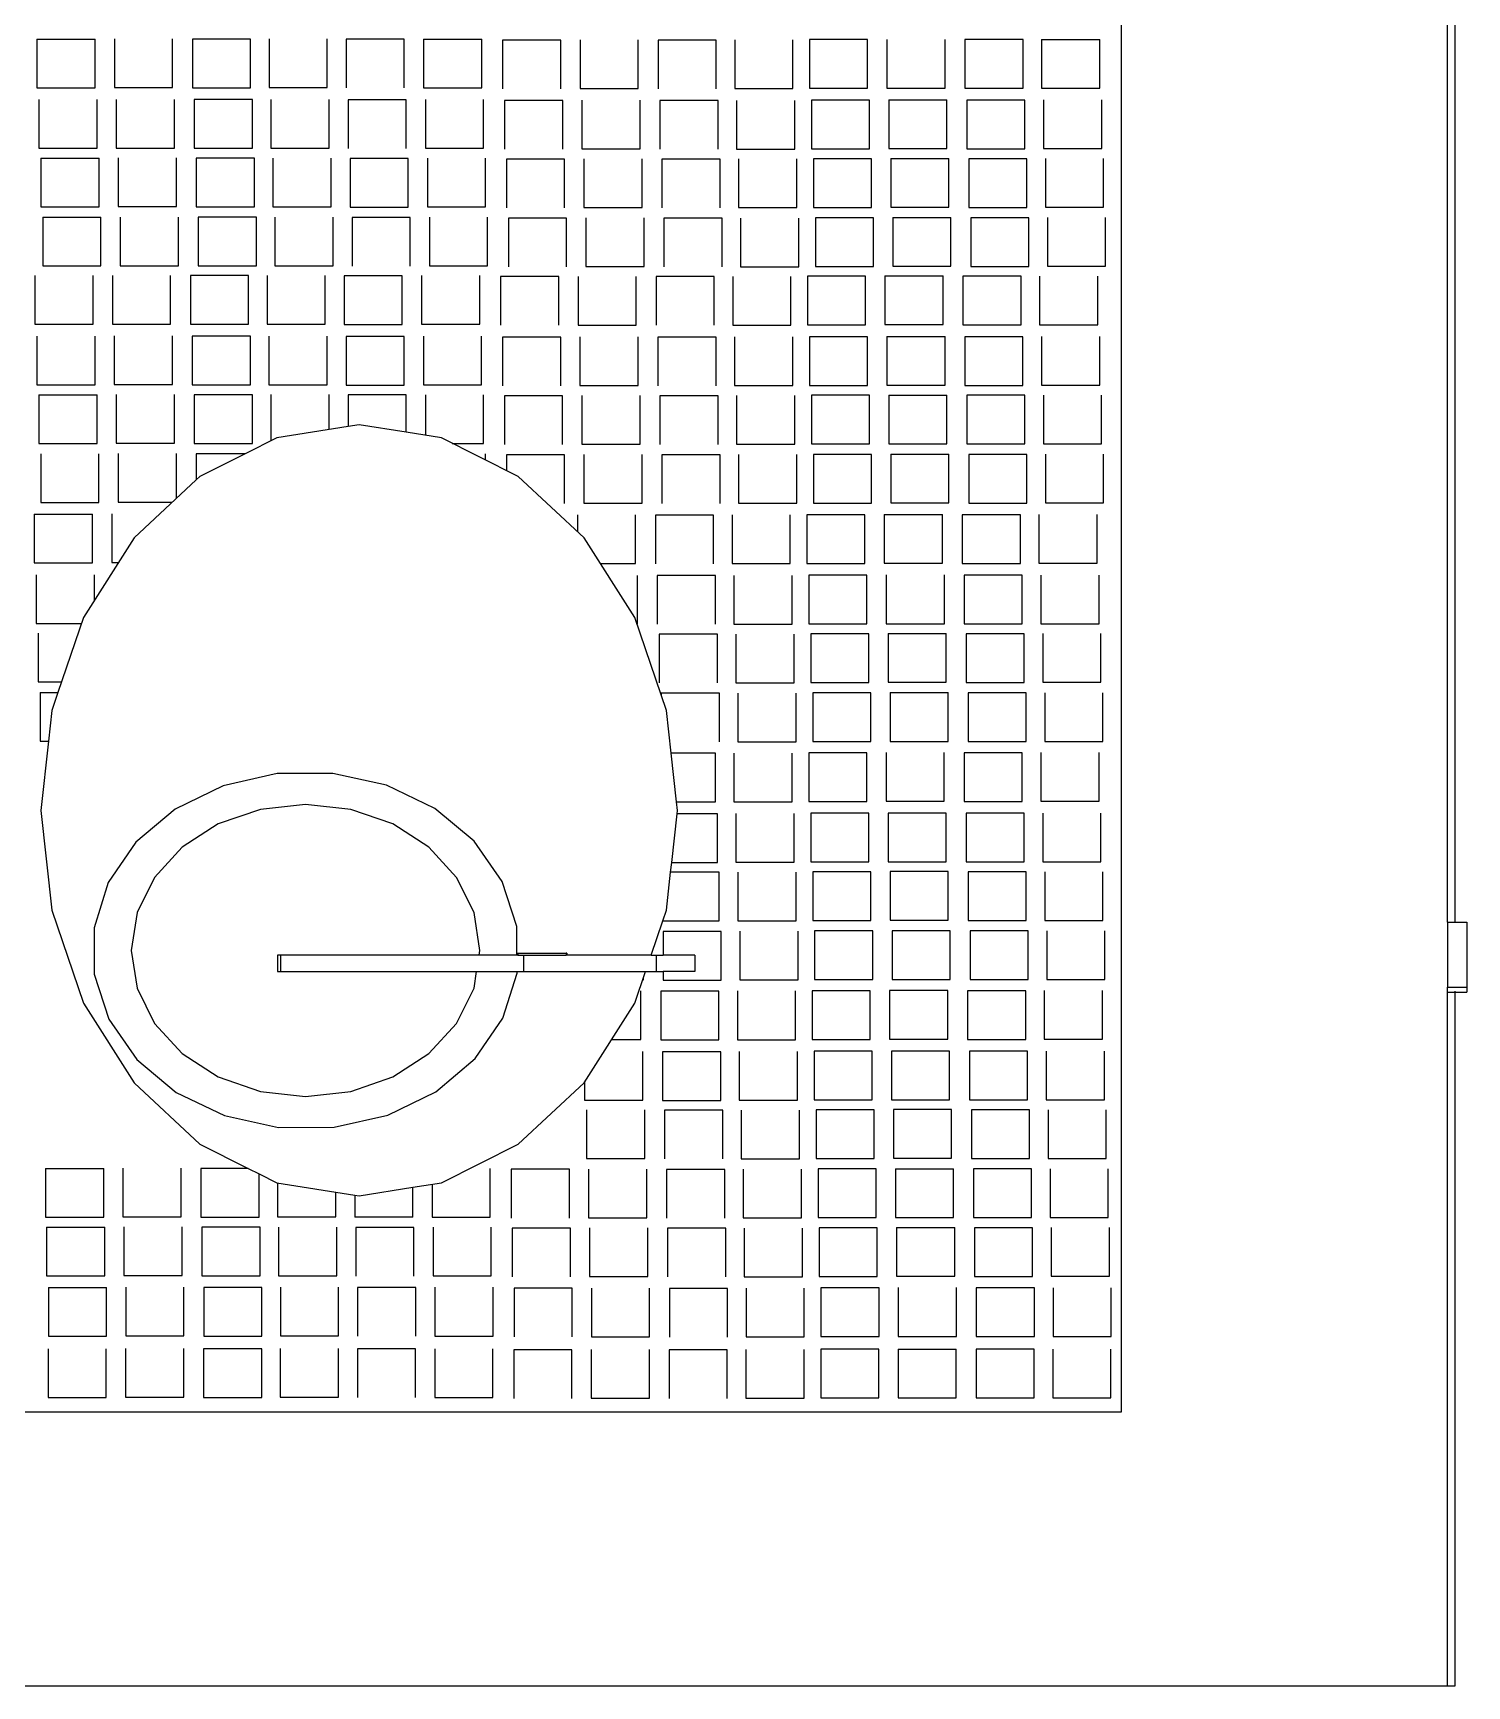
# Model space of a CAD drawing. Header units: inches. Extents: x 0.9 to 36.3, y 0.7 to 23.3.
# Drawn here: x 31.0927 to 31.2467, y 8.481 to 8.6586 of the extents above; entities that cross this region are included whole.
import ezdxf

# ---------------------------------------------------------------- set-up
doc = ezdxf.new("R2010")
doc.units = ezdxf.units.IN
doc.layers.add('DG set', color=18, linetype='Continuous', lineweight=15)
doc.layers.add('Edges', color=7, linetype='Continuous')
doc.layers.get('DG set').off()

# ---------------------------------------------------------------- blocks, each defined once
blk = doc.blocks.new('Diesel Generator pl')
at = {"layer": 'Edges'}
for p, q in [((6.04698, 0.53221), (6.04698, 1.89511)), ((6.20171, 0.7646), (6.20171, 1.65251)), ((6.20537, 0.7646), (6.20537, 1.65251)), ((5.5323, 1.18373), (5.5323, 1.16063)), ((5.5323, 1.18373), (5.5599, 1.18373)), ((5.5599, 1.16063), (5.5599, 1.18373)), ((5.56903, 1.18384), (5.56903, 1.16074)), ((5.59663, 1.16074), (5.59663, 1.18384)), ((5.63364, 1.18372), (5.60604, 1.18372)), ((5.60604, 1.18372), (5.60604, 1.16062)), ((5.63364, 1.16062), (5.63364, 1.18372)), ((5.64244, 1.1838), (5.64244, 1.1607)), ((5.67004, 1.1607), (5.67004, 1.1838)), ((5.67903, 1.18364), (5.67903, 1.16054)), ((5.70663, 1.18364), (5.67903, 1.18364)), ((5.70663, 1.16054), (5.70663, 1.18364)), ((5.71576, 1.18375), (5.74336, 1.18375)), ((5.71576, 1.18375), (5.71576, 1.16065)), ((5.74336, 1.16065), (5.74336, 1.18375)), ((5.75328, 1.18329), (5.75328, 1.16019)), ((5.78088, 1.18329), (5.75328, 1.18329)), ((5.78088, 1.16019), (5.78088, 1.18329)), ((5.79002, 1.1834), (5.79002, 1.1603)), ((5.81762, 1.1603), (5.81762, 1.1834)), ((5.82703, 1.18328), (5.82703, 1.16018)), ((5.85463, 1.18328), (5.82703, 1.18328)), ((5.85463, 1.16018), (5.85463, 1.18328)), ((5.86343, 1.18336), (5.86343, 1.16026)), ((5.89103, 1.16026), (5.89103, 1.18336)), ((5.92652, 1.18348), (5.89892, 1.18348)), ((5.89892, 1.18348), (5.89892, 1.16038)), ((5.92652, 1.16038), (5.92652, 1.18348)), ((5.93566, 1.18359), (5.93566, 1.16049)), ((5.96326, 1.16049), (5.96326, 1.18359)), ((6.00027, 1.18348), (5.97267, 1.18348)), ((5.97267, 1.18348), (5.97267, 1.16038)), ((6.00027, 1.16038), (6.00027, 1.18348)), ((6.00907, 1.18355), (6.03667, 1.18355)), ((6.00907, 1.18355), (6.00907, 1.16045)), ((6.03667, 1.16045), (6.03667, 1.18355)), ((5.5323, 1.16063), (5.5599, 1.16063)), ((5.53321, 1.15501), (5.53321, 1.13191)), ((5.56081, 1.13191), (5.56081, 1.15501)), ((5.56903, 1.16074), (5.59663, 1.16074)), ((5.56995, 1.15512), (5.56995, 1.13202)), ((5.59755, 1.13202), (5.59755, 1.15512)), ((5.60604, 1.16062), (5.63364, 1.16062)), ((5.60696, 1.155), (5.60696, 1.1319)), ((5.63456, 1.155), (5.60696, 1.155)), ((5.63456, 1.1319), (5.63456, 1.155)), ((5.64244, 1.1607), (5.67004, 1.1607)), ((5.64336, 1.15508), (5.64336, 1.13198)), ((5.67096, 1.13198), (5.67096, 1.15508)), ((5.70754, 1.15492), (5.67994, 1.15492)), ((5.67994, 1.15492), (5.67994, 1.13182)), ((5.70754, 1.13182), (5.70754, 1.15492)), ((5.71576, 1.16065), (5.74336, 1.16065)), ((5.71668, 1.15503), (5.71668, 1.13193)), ((5.74428, 1.13193), (5.74428, 1.15503)), ((5.7818, 1.15456), (5.7542, 1.15456)), ((5.7542, 1.15456), (5.7542, 1.13146)), ((5.7818, 1.13146), (5.7818, 1.15456)), ((5.79002, 1.1603), (5.81762, 1.1603)), ((5.79093, 1.15467), (5.79093, 1.13157)), ((5.81853, 1.13157), (5.81853, 1.15467)), ((5.85554, 1.15456), (5.82794, 1.15456)), ((5.82794, 1.15456), (5.82794, 1.13146)), ((5.85554, 1.13146), (5.85554, 1.15456)), ((5.86343, 1.16026), (5.89103, 1.16026)), ((5.86435, 1.15463), (5.86435, 1.13153)), ((5.89195, 1.13153), (5.89195, 1.15463)), ((5.89892, 1.16038), (5.92652, 1.16038)), ((5.92744, 1.15476), (5.89984, 1.15476)), ((5.89984, 1.15476), (5.89984, 1.13166)), ((5.92744, 1.13166), (5.92744, 1.15476)), ((5.93566, 1.16049), (5.96326, 1.16049)), ((5.93657, 1.15487), (5.93657, 1.13177)), ((5.93657, 1.15487), (5.96417, 1.15487)), ((5.96417, 1.13177), (5.96417, 1.15487)), ((5.97267, 1.16038), (6.00027, 1.16038)), ((6.00118, 1.15475), (5.97358, 1.15475)), ((5.97358, 1.15475), (5.97358, 1.13165)), ((6.00118, 1.13165), (6.00118, 1.15475)), ((6.00907, 1.16045), (6.03667, 1.16045)), ((6.00999, 1.15483), (6.00999, 1.13173)), ((6.03759, 1.13173), (6.03759, 1.15483)), ((5.53321, 1.13191), (5.56081, 1.13191)), ((5.56995, 1.13202), (5.59755, 1.13202)), ((5.60696, 1.1319), (5.63456, 1.1319)), ((5.64336, 1.13198), (5.67096, 1.13198)), ((5.71668, 1.13193), (5.74428, 1.13193)), ((5.79093, 1.13157), (5.81853, 1.13157)), ((5.86435, 1.13153), (5.89195, 1.13153)), ((5.89984, 1.13166), (5.92744, 1.13166)), ((5.93657, 1.13177), (5.96417, 1.13177)), ((5.97358, 1.13165), (6.00118, 1.13165)), ((6.00999, 1.13173), (6.03759, 1.13173)), ((5.53415, 1.12722), (5.56175, 1.12722)), ((5.53415, 1.12722), (5.53415, 1.10412)), ((5.56175, 1.10412), (5.56175, 1.12722)), ((5.57088, 1.12733), (5.57088, 1.10423)), ((5.59848, 1.10423), (5.59848, 1.12733)), ((5.60789, 1.12721), (5.60789, 1.10411)), ((5.63549, 1.12721), (5.60789, 1.12721)), ((5.63549, 1.10411), (5.63549, 1.12721)), ((5.6443, 1.12729), (5.6443, 1.10419)), ((5.6719, 1.10419), (5.6719, 1.12729)), ((5.70848, 1.12712), (5.68088, 1.12712)), ((5.68088, 1.12712), (5.68088, 1.10402)), ((5.70848, 1.10402), (5.70848, 1.12712)), ((5.71762, 1.12723), (5.71762, 1.10413)), ((5.74522, 1.10413), (5.74522, 1.12723)), ((5.75513, 1.12677), (5.75513, 1.10367)), ((5.78273, 1.12677), (5.75513, 1.12677)), ((5.78273, 1.10367), (5.78273, 1.12677)), ((5.79187, 1.12688), (5.79187, 1.10378)), ((5.81947, 1.10378), (5.81947, 1.12688)), ((5.85648, 1.12676), (5.82888, 1.12676)), ((5.82888, 1.12676), (5.82888, 1.10366)), ((5.85648, 1.10366), (5.85648, 1.12676)), ((5.86528, 1.12684), (5.86528, 1.10374)), ((5.89288, 1.10374), (5.89288, 1.12684)), ((5.92837, 1.12697), (5.90077, 1.12697)), ((5.90077, 1.12697), (5.90077, 1.10387)), ((5.92837, 1.10387), (5.92837, 1.12697)), ((5.93751, 1.12708), (5.93751, 1.10398)), ((5.93751, 1.12708), (5.96511, 1.12708)), ((5.96511, 1.10398), (5.96511, 1.12708)), ((6.00212, 1.12696), (5.97452, 1.12696)), ((5.97452, 1.12696), (5.97452, 1.10386)), ((6.00212, 1.10386), (6.00212, 1.12696)), ((6.01092, 1.12704), (6.01092, 1.10394)), ((6.03852, 1.10394), (6.03852, 1.12704)), ((5.53415, 1.10412), (5.56175, 1.10412)), ((5.53509, 1.09917), (5.53509, 1.07607)), ((5.53509, 1.09917), (5.56269, 1.09917)), ((5.56269, 1.07607), (5.56269, 1.09917)), ((5.57088, 1.10423), (5.59848, 1.10423)), ((5.57183, 1.09928), (5.57183, 1.07618)), ((5.59943, 1.07618), (5.59943, 1.09928)), ((5.60789, 1.10411), (5.63549, 1.10411)), ((5.63644, 1.09916), (5.60884, 1.09916)), ((5.60884, 1.09916), (5.60884, 1.07606)), ((5.63644, 1.07606), (5.63644, 1.09916)), ((5.6443, 1.10419), (5.6719, 1.10419)), ((5.64524, 1.09924), (5.64524, 1.07614)), ((5.67284, 1.07614), (5.67284, 1.09924)), ((5.68088, 1.10402), (5.70848, 1.10402)), ((5.70942, 1.09908), (5.68182, 1.09908)), ((5.68182, 1.09908), (5.68182, 1.07598)), ((5.70942, 1.07598), (5.70942, 1.09908)), ((5.71762, 1.10413), (5.74522, 1.10413)), ((5.71856, 1.09919), (5.71856, 1.07609)), ((5.74616, 1.07609), (5.74616, 1.09919)), ((5.78368, 1.09873), (5.75608, 1.09873)), ((5.75608, 1.09873), (5.75608, 1.07563)), ((5.78368, 1.07563), (5.78368, 1.09873)), ((5.79187, 1.10378), (5.81947, 1.10378)), ((5.79281, 1.09884), (5.79281, 1.07574)), ((5.82041, 1.07574), (5.82041, 1.09884)), ((5.85742, 1.09872), (5.82982, 1.09872)), ((5.82982, 1.09872), (5.82982, 1.07562)), ((5.85742, 1.07562), (5.85742, 1.09872)), ((5.86528, 1.10374), (5.89288, 1.10374)), ((5.86622, 1.0988), (5.86622, 1.0757)), ((5.89382, 1.0757), (5.89382, 1.0988)), ((5.90077, 1.10387), (5.92837, 1.10387)), ((5.90172, 1.09892), (5.90172, 1.07582)), ((5.92932, 1.09892), (5.90172, 1.09892)), ((5.92932, 1.07582), (5.92932, 1.09892)), ((5.93751, 1.10398), (5.96511, 1.10398)), ((5.93845, 1.09903), (5.96605, 1.09903)), ((5.93845, 1.09903), (5.93845, 1.07593)), ((5.96605, 1.07593), (5.96605, 1.09903)), ((5.97452, 1.10386), (6.00212, 1.10386)), ((5.97546, 1.09892), (5.97546, 1.07582)), ((6.00306, 1.09892), (5.97546, 1.09892)), ((6.00306, 1.07582), (6.00306, 1.09892)), ((6.01092, 1.10394), (6.03852, 1.10394)), ((6.01187, 1.09899), (6.01187, 1.07589)), ((6.03947, 1.07589), (6.03947, 1.09899)), ((5.53509, 1.07607), (5.56269, 1.07607)), ((5.57183, 1.07618), (5.59943, 1.07618)), ((5.60884, 1.07606), (5.63644, 1.07606)), ((5.64524, 1.07614), (5.67284, 1.07614)), ((5.71856, 1.07609), (5.74616, 1.07609)), ((5.79281, 1.07574), (5.82041, 1.07574)), ((5.86622, 1.0757), (5.89382, 1.0757)), ((5.90172, 1.07582), (5.92932, 1.07582)), ((5.93845, 1.07593), (5.96605, 1.07593)), ((5.97546, 1.07582), (6.00306, 1.07582)), ((6.01187, 1.07589), (6.03947, 1.07589)), ((5.53135, 1.07146), (5.53135, 1.04836)), ((5.55895, 1.04836), (5.55895, 1.07146)), ((5.56808, 1.07157), (5.56808, 1.04847)), ((5.59568, 1.04847), (5.59568, 1.07157)), ((5.63269, 1.07146), (5.60509, 1.07146)), ((5.60509, 1.07146), (5.60509, 1.04836)), ((5.63269, 1.04836), (5.63269, 1.07146)), ((5.6415, 1.07153), (5.6415, 1.04843)), ((5.6691, 1.04843), (5.6691, 1.07153)), ((5.67808, 1.07137), (5.67808, 1.04827)), ((5.70568, 1.07137), (5.67808, 1.07137)), ((5.70568, 1.04827), (5.70568, 1.07137)), ((5.71482, 1.07148), (5.71482, 1.04838)), ((5.74242, 1.04838), (5.74242, 1.07148)), ((5.77993, 1.07102), (5.75233, 1.07102)), ((5.75233, 1.07102), (5.75233, 1.04792)), ((5.77993, 1.04792), (5.77993, 1.07102)), ((5.78907, 1.07113), (5.78907, 1.04803)), ((5.81667, 1.04803), (5.81667, 1.07113)), ((5.82608, 1.07101), (5.82608, 1.04791)), ((5.85368, 1.07101), (5.82608, 1.07101)), ((5.85368, 1.04791), (5.85368, 1.07101)), ((5.86248, 1.07109), (5.86248, 1.04799)), ((5.89008, 1.04799), (5.89008, 1.07109)), ((5.92557, 1.07122), (5.89797, 1.07122)), ((5.89797, 1.07122), (5.89797, 1.04812)), ((5.92557, 1.04812), (5.92557, 1.07122)), ((5.93471, 1.07133), (5.93471, 1.04823)), ((5.93471, 1.07133), (5.96231, 1.07133)), ((5.96231, 1.04823), (5.96231, 1.07133)), ((5.97172, 1.07121), (5.97172, 1.04811)), ((5.99932, 1.07121), (5.97172, 1.07121)), ((5.99932, 1.04811), (5.99932, 1.07121)), ((6.00812, 1.07129), (6.00812, 1.04819)), ((6.03572, 1.04819), (6.03572, 1.07129)), ((5.53135, 1.04836), (5.55895, 1.04836)), ((5.56808, 1.04847), (5.59568, 1.04847)), ((5.60509, 1.04836), (5.63269, 1.04836)), ((5.6415, 1.04843), (5.6691, 1.04843)), ((5.67808, 1.04827), (5.70568, 1.04827)), ((5.71482, 1.04838), (5.74242, 1.04838)), ((5.78907, 1.04803), (5.81667, 1.04803)), ((5.86248, 1.04799), (5.89008, 1.04799)), ((5.89797, 1.04812), (5.92557, 1.04812)), ((5.93471, 1.04823), (5.96231, 1.04823)), ((5.97172, 1.04811), (5.99932, 1.04811)), ((6.00812, 1.04819), (6.03572, 1.04819)), ((5.53226, 1.04274), (5.53226, 1.01964)), ((5.55986, 1.01964), (5.55986, 1.04274)), ((5.569, 1.04285), (5.569, 1.01975)), ((5.5966, 1.01975), (5.5966, 1.04285)), ((5.63361, 1.04273), (5.60601, 1.04273)), ((5.60601, 1.04273), (5.60601, 1.01963)), ((5.63361, 1.01963), (5.63361, 1.04273)), ((5.64241, 1.04281), (5.64241, 1.01971)), ((5.67001, 1.01971), (5.67001, 1.04281)), ((5.7066, 1.04265), (5.679, 1.04265)), ((5.679, 1.04265), (5.679, 1.01955)), ((5.7066, 1.01955), (5.7066, 1.04265)), ((5.71573, 1.04276), (5.71573, 1.01966)), ((5.74333, 1.01966), (5.74333, 1.04276)), ((5.78085, 1.0423), (5.75325, 1.0423)), ((5.75325, 1.0423), (5.75325, 1.0192)), ((5.78085, 1.0192), (5.78085, 1.0423)), ((5.78999, 1.04241), (5.78999, 1.01931)), ((5.81759, 1.01931), (5.81759, 1.04241)), ((5.82699, 1.04229), (5.82699, 1.01919)), ((5.85459, 1.04229), (5.82699, 1.04229)), ((5.85459, 1.01919), (5.85459, 1.04229)), ((5.8634, 1.04237), (5.8634, 1.01927)), ((5.891, 1.01927), (5.891, 1.04237)), ((5.92649, 1.04249), (5.89889, 1.04249)), ((5.89889, 1.04249), (5.89889, 1.01939)), ((5.92649, 1.01939), (5.92649, 1.04249)), ((5.93563, 1.0426), (5.96323, 1.0426)), ((5.93563, 1.0426), (5.93563, 1.0195)), ((5.96323, 1.0195), (5.96323, 1.0426)), ((5.97263, 1.04249), (5.97263, 1.01939)), ((6.00023, 1.04249), (5.97263, 1.04249)), ((6.00023, 1.01939), (6.00023, 1.04249)), ((6.00904, 1.04256), (6.00904, 1.01946)), ((6.03664, 1.01946), (6.03664, 1.04256)), ((5.569, 1.01975), (5.5966, 1.01975)), ((5.53226, 1.01964), (5.55986, 1.01964)), ((5.5332, 1.01495), (5.5608, 1.01495)), ((5.5332, 1.01495), (5.5332, 0.99185)), ((5.5608, 0.99185), (5.5608, 1.01495)), ((5.56994, 1.01506), (5.56994, 0.99196)), ((5.59754, 0.99196), (5.59754, 1.01506)), ((5.60601, 1.01963), (5.63361, 1.01963)), ((5.63454, 1.01494), (5.60694, 1.01494)), ((5.60694, 1.01494), (5.60694, 0.99184)), ((5.63454, 0.99184), (5.63454, 1.01494)), ((5.64241, 1.01971), (5.67001, 1.01971)), ((5.64335, 1.01502), (5.64335, 0.99305)), ((5.67095, 0.9984), (5.67095, 1.01502)), ((5.679, 1.01955), (5.7066, 1.01955)), ((5.67993, 1.01486), (5.67993, 0.99983)), ((5.70753, 1.01486), (5.67993, 1.01486)), ((5.70753, 0.99711), (5.70753, 1.01486)), ((5.71573, 1.01966), (5.74333, 1.01966)), ((5.71667, 1.01497), (5.71667, 0.99565)), ((5.74427, 0.99187), (5.74427, 1.01497)), ((5.78178, 1.0145), (5.75418, 1.0145)), ((5.75418, 1.0145), (5.75418, 0.9914)), ((5.78178, 0.9914), (5.78178, 1.0145)), ((5.78999, 1.01931), (5.81759, 1.01931)), ((5.79092, 1.01461), (5.79092, 0.99151)), ((5.81852, 0.99151), (5.81852, 1.01461)), ((5.85553, 1.0145), (5.82793, 1.0145)), ((5.82793, 1.0145), (5.82793, 0.9914)), ((5.85553, 0.9914), (5.85553, 1.0145)), ((5.8634, 1.01927), (5.891, 1.01927)), ((5.86433, 1.01457), (5.86433, 0.99147)), ((5.89193, 0.99147), (5.89193, 1.01457)), ((5.89889, 1.01939), (5.92649, 1.01939)), ((5.89983, 1.0147), (5.89983, 0.9916)), ((5.92743, 1.0147), (5.89983, 1.0147)), ((5.92743, 0.9916), (5.92743, 1.0147)), ((5.93563, 1.0195), (5.96323, 1.0195)), ((5.93656, 1.01481), (5.96416, 1.01481)), ((5.93656, 1.01481), (5.93656, 0.99171)), ((5.96416, 0.99171), (5.96416, 1.01481)), ((5.97263, 1.01939), (6.00023, 1.01939)), ((6.00117, 1.01469), (5.97357, 1.01469)), ((5.97357, 1.01469), (5.97357, 0.99159)), ((6.00117, 0.99159), (6.00117, 1.01469)), ((6.00904, 1.01946), (6.03664, 1.01946)), ((6.00997, 1.01477), (6.00997, 0.99167)), ((6.03757, 0.99167), (6.03757, 1.01477)), ((5.67993, 0.99983), (5.6461, 0.99443)), ((5.68519, 1.00067), (5.67993, 0.99983)), ((5.70753, 0.99711), (5.68519, 1.00067)), ((5.72428, 0.99443), (5.70753, 0.99711)), ((5.5332, 0.99185), (5.5608, 0.99185)), ((5.56994, 0.99196), (5.59754, 0.99196)), ((5.60694, 0.99184), (5.63454, 0.99184)), ((5.6461, 0.99443), (5.63108, 0.9869)), ((5.76071, 0.97616), (5.72428, 0.99443)), ((5.7294, 0.99187), (5.74427, 0.99187)), ((5.79092, 0.99151), (5.81852, 0.99151)), ((5.86433, 0.99147), (5.89193, 0.99147)), ((5.89983, 0.9916), (5.92743, 0.9916)), ((5.93656, 0.99171), (5.96416, 0.99171)), ((5.97357, 0.99159), (6.00117, 0.99159)), ((6.00997, 0.99167), (6.03757, 0.99167)), ((5.53414, 0.9869), (5.53414, 0.9638)), ((5.56174, 0.9638), (5.56174, 0.9869)), ((5.57088, 0.98701), (5.57088, 0.96391)), ((5.59848, 0.96575), (5.59848, 0.98701)), ((5.60789, 0.9869), (5.60789, 0.9745)), ((5.63108, 0.9869), (5.60789, 0.9869)), ((5.63108, 0.9869), (5.60967, 0.97616)), ((5.74521, 0.98393), (5.74521, 0.98692)), ((5.75513, 0.98646), (5.75513, 0.97896)), ((5.78273, 0.98646), (5.75513, 0.98646)), ((5.78273, 0.96336), (5.78273, 0.98646)), ((5.79186, 0.98657), (5.79186, 0.96347)), ((5.81946, 0.96347), (5.81946, 0.98657)), ((5.85647, 0.98645), (5.82887, 0.98645)), ((5.82887, 0.98645), (5.82887, 0.96335)), ((5.85647, 0.96335), (5.85647, 0.98645)), ((5.86528, 0.98653), (5.86528, 0.96343)), ((5.89288, 0.96343), (5.89288, 0.98653)), ((5.92837, 0.98666), (5.90077, 0.98666)), ((5.90077, 0.98666), (5.90077, 0.96356)), ((5.92837, 0.96356), (5.92837, 0.98666)), ((5.93751, 0.98677), (5.93751, 0.96367)), ((5.93751, 0.98677), (5.96511, 0.98677)), ((5.96511, 0.96367), (5.96511, 0.98677)), ((5.97451, 0.98665), (5.97451, 0.96355)), ((6.00211, 0.98665), (5.97451, 0.98665)), ((6.00211, 0.96355), (6.00211, 0.98665)), ((6.01092, 0.98673), (6.01092, 0.96363)), ((6.03852, 0.96363), (6.03852, 0.98673)), ((5.60789, 0.9745), (5.57839, 0.94708)), ((5.60967, 0.97616), (5.60789, 0.9745)), ((5.79199, 0.94708), (5.76071, 0.97616)), ((5.53104, 0.95826), (5.55864, 0.95826)), ((5.53104, 0.95826), (5.53104, 0.93516)), ((5.53414, 0.9638), (5.56174, 0.9638)), ((5.55864, 0.93516), (5.55864, 0.95826)), ((5.56777, 0.95837), (5.56777, 0.93527)), ((5.57088, 0.96391), (5.5965, 0.96391)), ((5.78876, 0.95793), (5.78876, 0.95008)), ((5.79186, 0.96347), (5.81946, 0.96347)), ((5.81636, 0.93483), (5.81636, 0.95793)), ((5.85337, 0.95781), (5.82577, 0.95781)), ((5.82577, 0.95781), (5.82577, 0.93471)), ((5.85337, 0.93471), (5.85337, 0.95781)), ((5.86217, 0.95788), (5.86217, 0.93478)), ((5.86528, 0.96343), (5.89288, 0.96343)), ((5.88977, 0.93478), (5.88977, 0.95788)), ((5.92526, 0.95801), (5.89766, 0.95801)), ((5.89766, 0.95801), (5.89766, 0.93491)), ((5.90077, 0.96356), (5.92837, 0.96356)), ((5.92526, 0.93491), (5.92526, 0.95801)), ((5.9344, 0.95812), (5.962, 0.95812)), ((5.9344, 0.95812), (5.9344, 0.93502)), ((5.93751, 0.96367), (5.96511, 0.96367)), ((5.962, 0.93502), (5.962, 0.95812)), ((5.99901, 0.95801), (5.97141, 0.95801)), ((5.97141, 0.95801), (5.97141, 0.93491)), ((5.97451, 0.96355), (6.00211, 0.96355)), ((5.99901, 0.93491), (5.99901, 0.95801)), ((6.00781, 0.95808), (6.00781, 0.93498)), ((6.01092, 0.96363), (6.03852, 0.96363)), ((6.03541, 0.93498), (6.03541, 0.95808)), ((5.57839, 0.94708), (5.55439, 0.90919)), ((5.81599, 0.90919), (5.79199, 0.94708)), ((5.53104, 0.93516), (5.55864, 0.93516)), ((5.56777, 0.93527), (5.57091, 0.93527)), ((5.79975, 0.93483), (5.81636, 0.93483)), ((5.86217, 0.93478), (5.88977, 0.93478)), ((5.89766, 0.93491), (5.92526, 0.93491)), ((5.9344, 0.93502), (5.962, 0.93502)), ((5.97141, 0.93491), (5.99901, 0.93491)), ((6.00781, 0.93498), (6.03541, 0.93498)), ((5.53195, 0.92954), (5.53195, 0.90644)), ((5.55955, 0.91734), (5.55955, 0.92954)), ((5.81727, 0.9061), (5.81727, 0.9292)), ((5.85428, 0.92909), (5.82668, 0.92909)), ((5.82668, 0.92909), (5.82668, 0.90599)), ((5.85428, 0.90599), (5.85428, 0.92909)), ((5.86309, 0.92916), (5.86309, 0.90606)), ((5.89069, 0.90606), (5.89069, 0.92916)), ((5.89858, 0.92929), (5.89858, 0.90619)), ((5.92618, 0.92929), (5.89858, 0.92929)), ((5.92618, 0.90619), (5.92618, 0.92929)), ((5.93532, 0.9294), (5.93532, 0.9063)), ((5.96292, 0.9063), (5.96292, 0.9294)), ((5.99992, 0.92928), (5.97232, 0.92928)), ((5.97232, 0.92928), (5.97232, 0.90618)), ((5.99992, 0.90618), (5.99992, 0.92928)), ((6.00873, 0.92936), (6.00873, 0.90626)), ((6.03633, 0.90626), (6.03633, 0.92936)), ((5.53195, 0.90644), (5.55345, 0.90644)), ((5.55439, 0.90919), (5.54225, 0.8737)), ((5.83108, 0.86506), (5.81599, 0.90919)), ((5.81705, 0.9061), (5.81727, 0.9061)), ((5.86309, 0.90606), (5.89069, 0.90606)), ((5.89858, 0.90619), (5.92618, 0.90619)), ((5.93532, 0.9063), (5.96292, 0.9063)), ((5.97232, 0.90618), (5.99992, 0.90618)), ((6.00873, 0.90626), (6.03633, 0.90626)), ((5.53289, 0.90174), (5.53289, 0.87864)), ((5.82762, 0.90129), (5.82762, 0.87819)), ((5.85522, 0.90129), (5.82762, 0.90129)), ((5.85522, 0.87819), (5.85522, 0.90129)), ((5.86402, 0.90137), (5.86402, 0.87827)), ((5.89162, 0.87827), (5.89162, 0.90137)), ((5.89951, 0.9015), (5.89951, 0.8784)), ((5.92711, 0.9015), (5.89951, 0.9015)), ((5.92711, 0.8784), (5.92711, 0.9015)), ((5.93625, 0.90161), (5.96385, 0.90161)), ((5.93625, 0.90161), (5.93625, 0.87851)), ((5.96385, 0.87851), (5.96385, 0.90161)), ((6.00086, 0.90149), (5.97326, 0.90149)), ((5.97326, 0.90149), (5.97326, 0.87839)), ((6.00086, 0.87839), (6.00086, 0.90149)), ((6.00966, 0.90157), (6.00966, 0.87847)), ((6.03726, 0.87847), (6.03726, 0.90157)), ((5.53289, 0.87864), (5.54394, 0.87864)), ((5.53383, 0.8737), (5.54225, 0.8737)), ((5.53383, 0.8737), (5.53383, 0.8506)), ((5.54225, 0.8737), (5.5393, 0.86506)), ((5.82856, 0.87325), (5.82856, 0.87242)), ((5.85616, 0.87325), (5.82856, 0.87325)), ((5.85616, 0.85015), (5.85616, 0.87325)), ((5.86402, 0.87827), (5.89162, 0.87827)), ((5.86497, 0.87332), (5.86497, 0.85022)), ((5.89257, 0.85022), (5.89257, 0.87332)), ((5.89951, 0.8784), (5.92711, 0.8784)), ((5.92806, 0.87345), (5.90046, 0.87345)), ((5.90046, 0.87345), (5.90046, 0.85035)), ((5.92806, 0.85035), (5.92806, 0.87345)), ((5.93625, 0.87851), (5.96385, 0.87851)), ((5.93719, 0.87356), (5.93719, 0.85046)), ((5.93719, 0.87356), (5.96479, 0.87356)), ((5.96479, 0.85046), (5.96479, 0.87356)), ((5.97326, 0.87839), (6.00086, 0.87839)), ((5.9742, 0.87345), (5.9742, 0.85035)), ((6.0018, 0.87345), (5.9742, 0.87345)), ((6.0018, 0.85035), (6.0018, 0.87345)), ((6.00966, 0.87847), (6.03726, 0.87847)), ((6.01061, 0.87352), (6.01061, 0.85042)), ((6.03821, 0.85042), (6.03821, 0.87352)), ((5.5393, 0.86506), (5.53773, 0.8506)), ((5.83328, 0.84484), (5.83108, 0.86506)), ((5.53383, 0.8506), (5.53773, 0.8506)), ((5.53773, 0.8506), (5.53415, 0.81771)), ((5.86497, 0.85022), (5.89257, 0.85022)), ((5.90046, 0.85035), (5.92806, 0.85035)), ((5.93719, 0.85046), (5.96479, 0.85046)), ((5.9742, 0.85035), (6.0018, 0.85035)), ((6.01061, 0.85042), (6.03821, 0.85042)), ((5.85428, 0.84484), (5.83328, 0.84484)), ((5.83579, 0.82174), (5.83328, 0.84484)), ((5.85428, 0.82174), (5.85428, 0.84484)), ((5.86308, 0.84491), (5.86308, 0.82181)), ((5.89068, 0.82181), (5.89068, 0.84491)), ((5.92618, 0.84504), (5.89858, 0.84504)), ((5.89858, 0.84504), (5.89858, 0.82194)), ((5.92618, 0.82194), (5.92618, 0.84504)), ((5.93531, 0.84515), (5.93531, 0.82205)), ((5.96291, 0.82205), (5.96291, 0.84515)), ((5.99992, 0.84503), (5.97232, 0.84503)), ((5.97232, 0.84503), (5.97232, 0.82193)), ((5.99992, 0.82193), (5.99992, 0.84503)), ((6.00872, 0.84511), (6.00872, 0.82201)), ((6.03632, 0.82201), (6.03632, 0.84511)), ((5.64624, 0.83518), (5.62074, 0.82939)), ((5.67266, 0.83525), (5.64624, 0.83518)), ((5.6982, 0.82959), (5.67266, 0.83525)), ((5.62074, 0.82939), (5.59791, 0.81828)), ((5.72112, 0.8186), (5.6982, 0.82959)), ((5.53415, 0.81771), (5.5393, 0.77035)), ((5.59791, 0.81828), (5.57928, 0.80259)), ((5.63834, 0.81817), (5.61837, 0.81124)), ((5.65976, 0.82053), (5.63834, 0.81817)), ((5.68119, 0.81817), (5.65976, 0.82053)), ((5.70115, 0.81124), (5.68119, 0.81817)), ((5.73986, 0.80301), (5.72112, 0.8186)), ((5.83354, 0.79302), (5.83605, 0.81612)), ((5.83579, 0.82174), (5.85428, 0.82174)), ((5.83622, 0.81771), (5.83579, 0.82174)), ((5.83605, 0.81612), (5.83622, 0.81771)), ((5.8552, 0.81612), (5.83605, 0.81612)), ((5.8552, 0.79302), (5.8552, 0.81612)), ((5.86308, 0.82181), (5.89068, 0.82181)), ((5.864, 0.81619), (5.864, 0.79309)), ((5.8916, 0.79309), (5.8916, 0.81619)), ((5.89858, 0.82194), (5.92618, 0.82194)), ((5.92709, 0.81632), (5.89949, 0.81632)), ((5.89949, 0.81632), (5.89949, 0.79322)), ((5.92709, 0.79322), (5.92709, 0.81632)), ((5.93531, 0.82205), (5.96291, 0.82205)), ((5.96383, 0.81643), (5.93623, 0.81643)), ((5.93623, 0.81643), (5.93623, 0.79333)), ((5.96383, 0.79333), (5.96383, 0.81643)), ((5.97232, 0.82193), (5.99992, 0.82193)), ((6.00084, 0.81631), (5.97324, 0.81631)), ((5.97324, 0.81631), (5.97324, 0.79321)), ((6.00084, 0.79321), (6.00084, 0.81631)), ((6.00872, 0.82201), (6.03632, 0.82201)), ((6.00964, 0.81639), (6.00964, 0.79329)), ((6.03724, 0.79329), (6.03724, 0.81639)), ((5.61837, 0.81124), (5.60123, 0.80023)), ((5.7183, 0.80023), (5.70115, 0.81124)), ((5.57928, 0.80259), (5.56615, 0.78341)), ((5.60123, 0.80023), (5.58807, 0.78588)), ((5.73146, 0.78588), (5.7183, 0.80023)), ((5.75314, 0.7839), (5.73986, 0.80301)), ((5.83303, 0.78832), (5.83354, 0.79302)), ((5.83354, 0.79302), (5.8552, 0.79302)), ((5.864, 0.79309), (5.8916, 0.79309)), ((5.89949, 0.79322), (5.92709, 0.79322)), ((5.93623, 0.79333), (5.96383, 0.79333)), ((5.97324, 0.79321), (6.00084, 0.79321)), ((6.00964, 0.79329), (6.03724, 0.79329)), ((5.58807, 0.78588), (5.5798, 0.76917)), ((5.73973, 0.76917), (5.73146, 0.78588)), ((5.83108, 0.77035), (5.83303, 0.78832)), ((5.85613, 0.78832), (5.83303, 0.78832)), ((5.85613, 0.76522), (5.85613, 0.78832)), ((5.86493, 0.7884), (5.86493, 0.7653)), ((5.89253, 0.7653), (5.89253, 0.7884)), ((5.90043, 0.78853), (5.90043, 0.76543)), ((5.92803, 0.78853), (5.90043, 0.78853)), ((5.92803, 0.76543), (5.92803, 0.78853)), ((5.96476, 0.78864), (5.93716, 0.78864)), ((5.93716, 0.78864), (5.93716, 0.76554)), ((5.96476, 0.76554), (5.96476, 0.78864)), ((6.00177, 0.78852), (5.97417, 0.78852)), ((5.97417, 0.78852), (5.97417, 0.76542)), ((6.00177, 0.76542), (6.00177, 0.78852)), ((6.01058, 0.7886), (6.01058, 0.7655)), ((6.03818, 0.7655), (6.03818, 0.7886)), ((5.56615, 0.78341), (5.55939, 0.76203)), ((5.76006, 0.76256), (5.75314, 0.7839)), ((5.5393, 0.77035), (5.55439, 0.72623)), ((5.5798, 0.76917), (5.57698, 0.75124)), ((5.74255, 0.75124), (5.73973, 0.76917)), ((5.82932, 0.76522), (5.83108, 0.77035)), ((5.55939, 0.76203), (5.55947, 0.73992)), ((5.7601, 0.75001), (5.76006, 0.76256)), ((5.82375, 0.74891), (5.82932, 0.76522)), ((5.82932, 0.76522), (5.85613, 0.76522)), ((5.86493, 0.7653), (5.89253, 0.7653)), ((5.90043, 0.76543), (5.92803, 0.76543)), ((5.93716, 0.76554), (5.96476, 0.76554)), ((5.97417, 0.76542), (6.00177, 0.76542)), ((6.01058, 0.7655), (6.03818, 0.7655)), ((6.20171, 0.7646), (6.20537, 0.7646)), ((6.20171, 0.7646), (6.20171, 0.7338)), ((6.20537, 0.7646), (6.21091, 0.7646)), ((6.21091, 0.7646), (6.21091, 0.7338)), ((5.85708, 0.76028), (5.82948, 0.76028)), ((5.82948, 0.76028), (5.82948, 0.74891)), ((5.85708, 0.73718), (5.85708, 0.76028)), ((5.86588, 0.76035), (5.86588, 0.73725)), ((5.89348, 0.73725), (5.89348, 0.76035)), ((5.92897, 0.76048), (5.90137, 0.76048)), ((5.90137, 0.76048), (5.90137, 0.73738)), ((5.92897, 0.73738), (5.92897, 0.76048)), ((5.96571, 0.76059), (5.93811, 0.76059)), ((5.93811, 0.76059), (5.93811, 0.73749)), ((5.96571, 0.73749), (5.96571, 0.76059)), ((6.00272, 0.76048), (5.97512, 0.76048)), ((5.97512, 0.76048), (5.97512, 0.73738)), ((6.00272, 0.73738), (6.00272, 0.76048)), ((6.01152, 0.76055), (6.01152, 0.73745)), ((6.03912, 0.73745), (6.03912, 0.76055)), ((5.57698, 0.75124), (5.5798, 0.73331)), ((5.64642, 0.74891), (5.64642, 0.74121)), ((5.64795, 0.74891), (5.64642, 0.74891)), ((5.64795, 0.74891), (5.64795, 0.74121)), ((5.74218, 0.74891), (5.64795, 0.74891)), ((5.74218, 0.74891), (5.74255, 0.75124)), ((5.76011, 0.74891), (5.74218, 0.74891)), ((5.7601, 0.75001), (5.76043, 0.75001)), ((5.76011, 0.74891), (5.7601, 0.75001)), ((5.76043, 0.74891), (5.76011, 0.74891)), ((5.76043, 0.75001), (5.76043, 0.74891)), ((5.76043, 0.75001), (5.78339, 0.75001)), ((5.76043, 0.74891), (5.76324, 0.74891)), ((5.76324, 0.74891), (5.76324, 0.74121)), ((5.76324, 0.74891), (5.78339, 0.74891)), ((5.78339, 0.75001), (5.78339, 0.74891)), ((5.78379, 0.75001), (5.78339, 0.75001)), ((5.78379, 0.74891), (5.78339, 0.74891)), ((5.78379, 0.75001), (5.78379, 0.74891)), ((5.82375, 0.74891), (5.78379, 0.74891)), ((5.82375, 0.74891), (5.82615, 0.74891)), ((5.82615, 0.74891), (5.82615, 0.74121)), ((5.82615, 0.74891), (5.82948, 0.74891)), ((5.84455, 0.74891), (5.82948, 0.74891)), ((5.84455, 0.74891), (5.84455, 0.74121)), ((5.55947, 0.73992), (5.56639, 0.71858)), ((5.64642, 0.74121), (5.64795, 0.74121)), ((5.64795, 0.74121), (5.74097, 0.74121)), ((5.73973, 0.73331), (5.74097, 0.74121)), ((5.74097, 0.74121), (5.76013, 0.74121)), ((5.75338, 0.71907), (5.76014, 0.74045)), ((5.76014, 0.74045), (5.76013, 0.74121)), ((5.76013, 0.74121), (5.76324, 0.74121)), ((5.76324, 0.74121), (5.82111, 0.74121)), ((5.81599, 0.72623), (5.82111, 0.74121)), ((5.82007, 0.7373), (5.82007, 0.73815)), ((5.82111, 0.74121), (5.82615, 0.74121)), ((5.82615, 0.74121), (5.82948, 0.74121)), ((5.82948, 0.74121), (5.82948, 0.73718)), ((5.84455, 0.74121), (5.82948, 0.74121)), ((5.90137, 0.73738), (5.92897, 0.73738)), ((5.93811, 0.73749), (5.96571, 0.73749)), ((5.97512, 0.73738), (6.00272, 0.73738)), ((6.01152, 0.73745), (6.03912, 0.73745)), ((5.5798, 0.73331), (5.58807, 0.7166)), ((5.73146, 0.7166), (5.73973, 0.73331)), ((5.81889, 0.70892), (5.81889, 0.73202)), ((5.81977, 0.7373), (5.82007, 0.7373)), ((5.8559, 0.7319), (5.8283, 0.7319)), ((5.8283, 0.7319), (5.8283, 0.7088)), ((5.82948, 0.73718), (5.85708, 0.73718)), ((5.8559, 0.7088), (5.8559, 0.7319)), ((5.8647, 0.73198), (5.8647, 0.70888)), ((5.86588, 0.73725), (5.89348, 0.73725)), ((5.8923, 0.70888), (5.8923, 0.73198)), ((5.92779, 0.73211), (5.90019, 0.73211)), ((5.90019, 0.73211), (5.90019, 0.70901)), ((5.92779, 0.70901), (5.92779, 0.73211)), ((5.96453, 0.73222), (5.93693, 0.73222)), ((5.93693, 0.73222), (5.93693, 0.70912)), ((5.96453, 0.70912), (5.96453, 0.73222)), ((6.00154, 0.7321), (5.97394, 0.7321)), ((5.97394, 0.7321), (5.97394, 0.709)), ((6.00154, 0.709), (6.00154, 0.7321)), ((6.01034, 0.73218), (6.01034, 0.70908)), ((6.03794, 0.70908), (6.03794, 0.73218)), ((6.20171, 0.7338), (6.21091, 0.7338)), ((6.20171, 0.73141), (6.20171, 0.7338)), ((6.20171, 0.73141), (6.20537, 0.73141)), ((6.20171, 0.4022), (6.20171, 0.73141)), ((6.20537, 0.73141), (6.20537, 0.73191)), ((6.20537, 0.73141), (6.21091, 0.73141)), ((6.20537, 0.4022), (6.20537, 0.73141)), ((6.21091, 0.7338), (6.21091, 0.73141)), ((5.55439, 0.72623), (5.57839, 0.68834)), ((5.79199, 0.68834), (5.81599, 0.72623)), ((5.56639, 0.71858), (5.57967, 0.69947)), ((5.58807, 0.7166), (5.60123, 0.70225)), ((5.7183, 0.70225), (5.73146, 0.7166)), ((5.74024, 0.69989), (5.75338, 0.71907)), ((5.80503, 0.70892), (5.81889, 0.70892)), ((5.8283, 0.7088), (5.8559, 0.7088)), ((5.8647, 0.70888), (5.8923, 0.70888)), ((5.90019, 0.70901), (5.92779, 0.70901)), ((5.93693, 0.70912), (5.96453, 0.70912)), ((5.97394, 0.709), (6.00154, 0.709)), ((6.01034, 0.70908), (6.03794, 0.70908)), ((5.57967, 0.69947), (5.59841, 0.68388)), ((5.60123, 0.70225), (5.61837, 0.69124)), ((5.70115, 0.69124), (5.7183, 0.70225)), ((5.72162, 0.6842), (5.74024, 0.69989)), ((5.8198, 0.6802), (5.8198, 0.7033)), ((5.85681, 0.70318), (5.82921, 0.70318)), ((5.82921, 0.70318), (5.82921, 0.68008)), ((5.85681, 0.68008), (5.85681, 0.70318)), ((5.86561, 0.70326), (5.86561, 0.68016)), ((5.89321, 0.68016), (5.89321, 0.70326)), ((5.92871, 0.70339), (5.90111, 0.70339)), ((5.90111, 0.70339), (5.90111, 0.68029)), ((5.92871, 0.68029), (5.92871, 0.70339)), ((5.93784, 0.7035), (5.93784, 0.6804)), ((5.96544, 0.7035), (5.93784, 0.7035)), ((5.96544, 0.6804), (5.96544, 0.7035)), ((6.00245, 0.70338), (5.97485, 0.70338)), ((5.97485, 0.70338), (5.97485, 0.68028)), ((6.00245, 0.68028), (6.00245, 0.70338)), ((6.01126, 0.70346), (6.01126, 0.68036)), ((6.03886, 0.68036), (6.03886, 0.70346)), ((5.61837, 0.69124), (5.63834, 0.68432)), ((5.68119, 0.68432), (5.70115, 0.69124)), ((5.57839, 0.68834), (5.60967, 0.65926)), ((5.59841, 0.68388), (5.62133, 0.67289)), ((5.63834, 0.68432), (5.65976, 0.68195)), ((5.65976, 0.68195), (5.68119, 0.68432)), ((5.69878, 0.67309), (5.72162, 0.6842)), ((5.76071, 0.65926), (5.79199, 0.68834)), ((5.7922, 0.68868), (5.7922, 0.6802)), ((5.7922, 0.6802), (5.8198, 0.6802)), ((5.79314, 0.67551), (5.79314, 0.65241)), ((5.82074, 0.65241), (5.82074, 0.67551)), ((5.82921, 0.68008), (5.85681, 0.68008)), ((5.85775, 0.67539), (5.83015, 0.67539)), ((5.83015, 0.67539), (5.83015, 0.65229)), ((5.85775, 0.65229), (5.85775, 0.67539)), ((5.86561, 0.68016), (5.89321, 0.68016)), ((5.86655, 0.67547), (5.86655, 0.65237)), ((5.89415, 0.65237), (5.89415, 0.67547)), ((5.90111, 0.68029), (5.92871, 0.68029)), ((5.92964, 0.67559), (5.90204, 0.67559)), ((5.90204, 0.67559), (5.90204, 0.65249)), ((5.92964, 0.65249), (5.92964, 0.67559)), ((5.93784, 0.6804), (5.96544, 0.6804)), ((5.96638, 0.6757), (5.93878, 0.6757)), ((5.93878, 0.6757), (5.93878, 0.6526)), ((5.96638, 0.6526), (5.96638, 0.6757)), ((5.97485, 0.68028), (6.00245, 0.68028)), ((6.00339, 0.67559), (5.97579, 0.67559)), ((5.97579, 0.67559), (5.97579, 0.65249)), ((6.00339, 0.65249), (6.00339, 0.67559)), ((6.01126, 0.68036), (6.03886, 0.68036)), ((6.01219, 0.67566), (6.01219, 0.65256)), ((6.03979, 0.65256), (6.03979, 0.67566)), ((5.62133, 0.67289), (5.64687, 0.66723)), ((5.64687, 0.66723), (5.67328, 0.6673)), ((5.67328, 0.6673), (5.69878, 0.67309)), ((5.60967, 0.65926), (5.63253, 0.64779)), ((5.72428, 0.64098), (5.76071, 0.65926)), ((5.79314, 0.65241), (5.82074, 0.65241)), ((5.86655, 0.65237), (5.89415, 0.65237)), ((5.90204, 0.65249), (5.92964, 0.65249)), ((5.93878, 0.6526), (5.96638, 0.6526)), ((5.97579, 0.65249), (6.00339, 0.65249)), ((6.01219, 0.65256), (6.03979, 0.65256)), ((5.53636, 0.6478), (5.56396, 0.6478)), ((5.53636, 0.6478), (5.53636, 0.6247)), ((5.56396, 0.6247), (5.56396, 0.6478)), ((5.5731, 0.64791), (5.5731, 0.62481)), ((5.6007, 0.62481), (5.6007, 0.64791)), ((5.63253, 0.64779), (5.61011, 0.64779)), ((5.61011, 0.64779), (5.61011, 0.62469)), ((5.63253, 0.64779), (5.63771, 0.64519)), ((5.63771, 0.62469), (5.63771, 0.64519)), ((5.63771, 0.64519), (5.6461, 0.64098)), ((5.74743, 0.62472), (5.74743, 0.64782)), ((5.78495, 0.64735), (5.75735, 0.64735)), ((5.75735, 0.64735), (5.75735, 0.62425)), ((5.78495, 0.62425), (5.78495, 0.64735)), ((5.79408, 0.64746), (5.79408, 0.62436)), ((5.82168, 0.62436), (5.82168, 0.64746)), ((5.85869, 0.64734), (5.83109, 0.64734)), ((5.83109, 0.64734), (5.83109, 0.62424)), ((5.85869, 0.62424), (5.85869, 0.64734)), ((5.86749, 0.64742), (5.86749, 0.62432)), ((5.89509, 0.62432), (5.89509, 0.64742)), ((5.90299, 0.64755), (5.90299, 0.62445)), ((5.93059, 0.64755), (5.90299, 0.64755)), ((5.93059, 0.62445), (5.93059, 0.64755)), ((5.93972, 0.64766), (5.96732, 0.64766)), ((5.93972, 0.64766), (5.93972, 0.62456)), ((5.96732, 0.62456), (5.96732, 0.64766)), ((5.97673, 0.64754), (5.97673, 0.62444)), ((6.00433, 0.64754), (5.97673, 0.64754)), ((6.00433, 0.62444), (6.00433, 0.64754)), ((6.01313, 0.64762), (6.01313, 0.62452)), ((6.04073, 0.62452), (6.04073, 0.64762)), ((5.6461, 0.64098), (5.68309, 0.63508)), ((5.64651, 0.64092), (5.64651, 0.62477)), ((5.67411, 0.62477), (5.67411, 0.63652)), ((5.68519, 0.63475), (5.71069, 0.63882)), ((5.71069, 0.63882), (5.72428, 0.64098)), ((5.71069, 0.62461), (5.71069, 0.63882)), ((5.71983, 0.64027), (5.71983, 0.62472)), ((5.68309, 0.63508), (5.68309, 0.62461)), ((5.68309, 0.63508), (5.68519, 0.63475)), ((5.53636, 0.6247), (5.56396, 0.6247)), ((5.53686, 0.61988), (5.56446, 0.61988)), ((5.53686, 0.61988), (5.53686, 0.59678)), ((5.56446, 0.59678), (5.56446, 0.61988)), ((5.5731, 0.62481), (5.6007, 0.62481)), ((5.57359, 0.61999), (5.57359, 0.59689)), ((5.60119, 0.59689), (5.60119, 0.61999)), ((5.61011, 0.62469), (5.63771, 0.62469)), ((5.6106, 0.61987), (5.6106, 0.59677)), ((5.6382, 0.61987), (5.6106, 0.61987)), ((5.6382, 0.59677), (5.6382, 0.61987)), ((5.64651, 0.62477), (5.67411, 0.62477)), ((5.647, 0.61995), (5.647, 0.59685)), ((5.6746, 0.59685), (5.6746, 0.61995)), ((5.71069, 0.62461), (5.68309, 0.62461)), ((5.68359, 0.61979), (5.68359, 0.59669)), ((5.71119, 0.61979), (5.68359, 0.61979)), ((5.71119, 0.59669), (5.71119, 0.61979)), ((5.71983, 0.62472), (5.74743, 0.62472)), ((5.72032, 0.6199), (5.72032, 0.5968)), ((5.74792, 0.5968), (5.74792, 0.6199)), ((5.79408, 0.62436), (5.82168, 0.62436)), ((5.86749, 0.62432), (5.89509, 0.62432)), ((5.90299, 0.62445), (5.93059, 0.62445)), ((5.93972, 0.62456), (5.96732, 0.62456)), ((5.94022, 0.61974), (5.94022, 0.59664)), ((5.94022, 0.61974), (5.96782, 0.61974)), ((5.96782, 0.59664), (5.96782, 0.61974)), ((5.97673, 0.62444), (6.00433, 0.62444)), ((6.01313, 0.62452), (6.04073, 0.62452)), ((6.01363, 0.6197), (6.01363, 0.5966)), ((6.04123, 0.5966), (6.04123, 0.6197)), ((5.78544, 0.61944), (5.75784, 0.61944)), ((5.75784, 0.61944), (5.75784, 0.59634)), ((5.78544, 0.59634), (5.78544, 0.61944)), ((5.79458, 0.61955), (5.79458, 0.59645)), ((5.82218, 0.59645), (5.82218, 0.61955)), ((5.85919, 0.61943), (5.83159, 0.61943)), ((5.83159, 0.61943), (5.83159, 0.59633)), ((5.85919, 0.59633), (5.85919, 0.61943)), ((5.86799, 0.6195), (5.86799, 0.5964)), ((5.89559, 0.5964), (5.89559, 0.6195)), ((5.93108, 0.61963), (5.90348, 0.61963)), ((5.90348, 0.61963), (5.90348, 0.59653)), ((5.93108, 0.59653), (5.93108, 0.61963)), ((6.00483, 0.61963), (5.97723, 0.61963)), ((5.97723, 0.61963), (5.97723, 0.59653)), ((6.00483, 0.59653), (6.00483, 0.61963)), ((5.53686, 0.59678), (5.56446, 0.59678)), ((5.57359, 0.59689), (5.60119, 0.59689)), ((5.6106, 0.59677), (5.6382, 0.59677)), ((5.647, 0.59685), (5.6746, 0.59685)), ((5.72032, 0.5968), (5.74792, 0.5968)), ((5.79458, 0.59645), (5.82218, 0.59645)), ((5.86799, 0.5964), (5.89559, 0.5964)), ((5.90348, 0.59653), (5.93108, 0.59653)), ((5.94022, 0.59664), (5.96782, 0.59664)), ((5.97723, 0.59653), (6.00483, 0.59653)), ((6.01363, 0.5966), (6.04123, 0.5966)), ((5.53771, 0.59133), (5.53771, 0.56823)), ((5.53771, 0.59133), (5.56531, 0.59133)), ((5.56531, 0.56823), (5.56531, 0.59133)), ((5.57445, 0.59144), (5.57445, 0.56834)), ((5.60205, 0.56834), (5.60205, 0.59144)), ((5.63906, 0.59132), (5.61146, 0.59132)), ((5.61146, 0.59132), (5.61146, 0.56822)), ((5.63906, 0.56822), (5.63906, 0.59132)), ((5.64786, 0.5914), (5.64786, 0.5683)), ((5.67546, 0.5683), (5.67546, 0.5914)), ((5.68444, 0.59124), (5.68444, 0.56814)), ((5.71204, 0.59124), (5.68444, 0.59124)), ((5.71204, 0.56814), (5.71204, 0.59124)), ((5.72118, 0.59135), (5.72118, 0.56825)), ((5.74878, 0.56825), (5.74878, 0.59135)), ((5.7863, 0.59088), (5.7587, 0.59088)), ((5.7587, 0.59088), (5.7587, 0.56778)), ((5.7863, 0.56778), (5.7863, 0.59088)), ((5.79543, 0.59099), (5.79543, 0.56789)), ((5.82303, 0.56789), (5.82303, 0.59099)), ((5.83244, 0.59087), (5.83244, 0.56777)), ((5.86004, 0.59087), (5.83244, 0.59087)), ((5.86004, 0.56777), (5.86004, 0.59087)), ((5.86885, 0.59095), (5.86885, 0.56785)), ((5.89645, 0.56785), (5.89645, 0.59095)), ((5.90434, 0.59108), (5.90434, 0.56798)), ((5.93194, 0.59108), (5.90434, 0.59108)), ((5.93194, 0.56798), (5.93194, 0.59108)), ((5.94107, 0.59119), (5.94107, 0.56809)), ((5.96867, 0.56809), (5.96867, 0.59119)), ((5.97808, 0.59107), (5.97808, 0.56797)), ((6.00568, 0.59107), (5.97808, 0.59107)), ((6.00568, 0.56797), (6.00568, 0.59107)), ((6.01449, 0.59115), (6.01449, 0.56805)), ((6.04209, 0.56805), (6.04209, 0.59115)), ((5.53771, 0.56823), (5.56531, 0.56823)), ((5.57445, 0.56834), (5.60205, 0.56834)), ((5.61146, 0.56822), (5.63906, 0.56822)), ((5.64786, 0.5683), (5.67546, 0.5683)), ((5.72118, 0.56825), (5.74878, 0.56825)), ((5.79543, 0.56789), (5.82303, 0.56789)), ((5.86885, 0.56785), (5.89645, 0.56785)), ((5.90434, 0.56798), (5.93194, 0.56798)), ((5.94107, 0.56809), (5.96867, 0.56809)), ((5.97808, 0.56797), (6.00568, 0.56797)), ((6.01449, 0.56805), (6.04209, 0.56805)), ((5.5376, 0.5622), (5.5376, 0.5391)), ((5.5652, 0.5391), (5.5652, 0.5622)), ((5.57434, 0.56231), (5.57434, 0.53921)), ((5.60194, 0.53921), (5.60194, 0.56231)), ((5.63895, 0.56219), (5.61135, 0.56219)), ((5.61135, 0.56219), (5.61135, 0.53909)), ((5.63895, 0.53909), (5.63895, 0.56219)), ((5.64775, 0.56227), (5.64775, 0.53917)), ((5.67535, 0.53917), (5.67535, 0.56227)), ((5.71194, 0.5621), (5.68434, 0.5621)), ((5.68434, 0.5621), (5.68434, 0.539)), ((5.71194, 0.539), (5.71194, 0.5621)), ((5.72107, 0.56222), (5.72107, 0.53912)), ((5.74867, 0.53912), (5.74867, 0.56222)), ((5.75859, 0.56175), (5.75859, 0.53865)), ((5.78619, 0.56175), (5.75859, 0.56175)), ((5.78619, 0.53865), (5.78619, 0.56175)), ((5.79533, 0.56186), (5.79533, 0.53876)), ((5.82293, 0.53876), (5.82293, 0.56186)), ((5.85993, 0.56174), (5.83233, 0.56174)), ((5.83233, 0.56174), (5.83233, 0.53864)), ((5.85993, 0.53864), (5.85993, 0.56174)), ((5.86874, 0.56182), (5.86874, 0.53872)), ((5.89634, 0.53872), (5.89634, 0.56182)), ((5.90423, 0.56195), (5.90423, 0.53885)), ((5.93183, 0.56195), (5.90423, 0.56195)), ((5.93183, 0.53885), (5.93183, 0.56195)), ((5.94097, 0.56206), (5.96857, 0.56206)), ((5.94097, 0.56206), (5.94097, 0.53896)), ((5.96857, 0.53896), (5.96857, 0.56206)), ((6.00557, 0.56194), (5.97797, 0.56194)), ((5.97797, 0.56194), (5.97797, 0.53884)), ((6.00557, 0.53884), (6.00557, 0.56194)), ((6.01438, 0.56202), (6.01438, 0.53892)), ((6.04198, 0.53892), (6.04198, 0.56202)), ((5.5376, 0.5391), (5.5652, 0.5391)), ((5.57434, 0.53921), (5.60194, 0.53921)), ((5.61135, 0.53909), (5.63895, 0.53909)), ((5.64775, 0.53917), (5.67535, 0.53917)), ((5.72107, 0.53912), (5.74867, 0.53912)), ((5.79533, 0.53876), (5.82293, 0.53876)), ((5.86874, 0.53872), (5.89634, 0.53872)), ((5.90423, 0.53885), (5.93183, 0.53885)), ((5.94097, 0.53896), (5.96857, 0.53896)), ((5.97797, 0.53884), (6.00557, 0.53884)), ((6.01438, 0.53892), (6.04198, 0.53892)), ((5.16378, 0.53221), (6.04698, 0.53221)), ((5.36794, 0.4022), (6.20171, 0.4022)), ((5.63492, 0.4022), (6.16852, 0.4022)), ((6.20171, 0.4022), (6.20537, 0.4022))]:
    blk.add_line(p, q, dxfattribs=at)

msp = doc.modelspace()

# ---------------------------------------------------------------- block references
at = {"layer": 'DG set', "xscale": 0.2264521623337326, "yscale": 0.2264521623337326, "zscale": 0.2264521623337326}
msp.add_blockref('Diesel Generator pl', (29.84027, 8.38988), dxfattribs=at)

doc.saveas('drawing.dxf')
